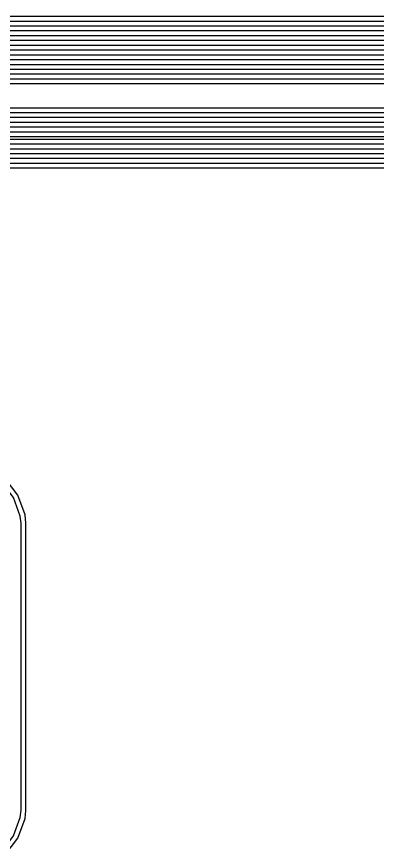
# Model space of a CAD drawing. Header units: metres. Extents: x 129.5 to 156.5, y -104.5 to -85.4.
# Drawn here: x 133.99 to 136.24, y -90.5 to -85.36 of the extents above; entities that cross this region are included whole.
import ezdxf

# ---------------------------------------------------------------- set-up
doc = ezdxf.new("R2010")
doc.units = ezdxf.units.M

msp = doc.modelspace()

# ---------------------------------------------------------------- linework, layer by layer
for points in [[(155.956, -85.357), (130, -85.357)], [(155.956, -85.387), (130, -85.387)], [(155.956, -85.417), (130, -85.417)], [(155.956, -85.447), (130, -85.447)], [(155.956, -85.477), (130, -85.477)], [(155.956, -85.507), (130, -85.507)], [(155.956, -85.537), (130, -85.537)], [(155.956, -85.567), (130, -85.567)], [(155.956, -85.597), (130, -85.597)], [(155.956, -85.627), (130, -85.627)], [(155.956, -85.657), (130, -85.657)], [(155.956, -85.687), (130, -85.687)], [(155.956, -85.717), (130, -85.717)], [(155.956, -85.747), (130, -85.747)], [(155.956, -85.777), (130, -85.777)], [(130.075, -85.927), (130.075, -103.917), (155.881, -103.917), (155.881, -85.927), (130.075, -85.927)], [(130.105, -85.957), (130.105, -103.887), (155.851, -103.887), (155.851, -85.957), (130.105, -85.957)], [(130.135, -85.987), (130.135, -103.857), (155.821, -103.857), (155.821, -85.987), (130.135, -85.987)], [(130.165, -86.017), (130.165, -103.827), (155.791, -103.827), (155.791, -86.017), (130.165, -86.017)], [(130.195, -86.047), (130.195, -103.797), (155.761, -103.797), (155.761, -86.047), (130.195, -86.047)], [(130.225, -86.077), (130.225, -103.767), (155.731, -103.767), (155.731, -86.077), (130.225, -86.077)], [(130.255, -86.107), (130.255, -103.737), (155.701, -103.737), (155.701, -86.107), (130.255, -86.107)], [(155.3315, -86.1225), (130.6245, -86.1225)], [(155.3315, -86.1525), (130.6245, -86.1525)], [(155.3315, -86.1825), (130.6245, -86.1825)], [(155.3315, -86.2125), (130.6245, -86.2125)], [(155.3315, -86.2425), (130.6245, -86.2425)], [(155.3315, -86.2725), (130.6245, -86.2725)], [(155.3315, -86.3025), (130.6245, -86.3025)], [(133.9238, -90.5798), (134.0015, -90.4761), (134.047, -90.3539), (134.0525, -90.3032), (134.0525, -88.5128), (134.047, -88.4621), (134.0015, -88.3399), (133.9238, -88.2362), (133.8201, -88.1585), (133.6979, -88.113), (133.6472, -88.1075), (131.8568, -88.1075), (131.8061, -88.113), (131.6839, -88.1585), (131.5802, -88.2362), (131.5025, -88.3399), (131.457, -88.4621), (131.4515, -88.5128)], [(133.9024, -90.5584), (133.9749, -90.4616), (134.0176, -90.3469), (134.0225, -90.3016), (134.0225, -88.5144), (134.0176, -88.4691), (133.9749, -88.3544), (133.9024, -88.2576), (133.8056, -88.1851), (133.6909, -88.1424), (133.6456, -88.1375), (131.8584, -88.1375), (131.8131, -88.1424), (131.6984, -88.1851), (131.6016, -88.2576), (131.5291, -88.3544), (131.4864, -88.4691), (131.4815, -88.5144)]]:
    msp.add_lwpolyline(points)

doc.saveas('drawing.dxf')
